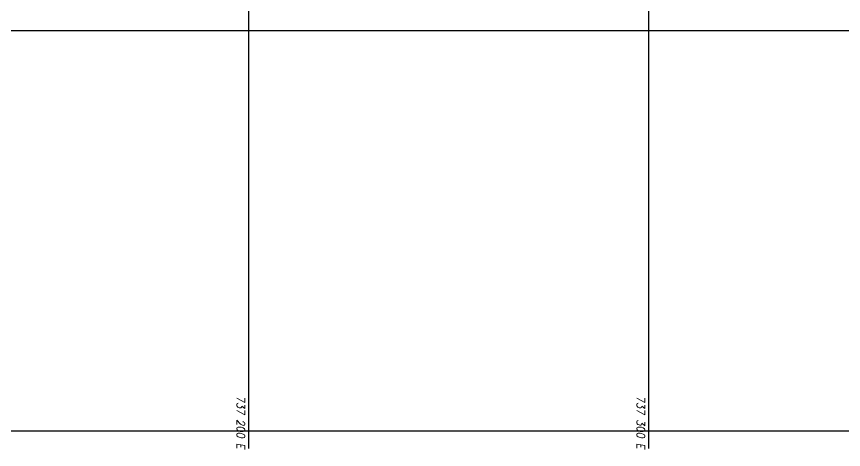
# Model space of a CAD drawing. Header units: millimetres. Extents: x 736950 to 740938, y 8500595 to 8502163.
# Drawn here: x 737142 to 737348.7, y 8500595.3 to 8500703.5 of the extents above; entities that cross this region are included whole.
import ezdxf
from ezdxf.enums import TextEntityAlignment as Align

# ---------------------------------------------------------------- set-up
doc = ezdxf.new("R2010")
doc.units = ezdxf.units.MM
doc.layers.add('Cuadricula Coordenadas', color=5, linetype='Continuous')
doc.styles.add('Coordenadas', font='romans', dxfattribs={"width": 0.9, "height": 2})

msp = doc.modelspace()

# ---------------------------------------------------------------- linework, layer by layer
at = {"layer": 'Cuadricula Coordenadas', "color": 8}
for p, q in [((737200, 8500595.5072), (737200, 8502130.6413)), ((737300, 8500595.5072), (737300, 8502130.6413)), ((736950.2265, 8500700), (738552.8979, 8500700)), ((736950.2265, 8500600), (738552.8979, 8500600))]:
    msp.add_line(p, q, dxfattribs=at)

# ---------------------------------------------------------------- texts
at = {"layer": 'Cuadricula Coordenadas', "color": 7, "style": 'Coordenadas', "oblique": 10, "width": 0.9}
for s, p in [('   737 200 E', (737198, 8500595.5072)), ('   737 300 E', (737298, 8500595.5072))]:
    msp.add_text(s, height=2, rotation=270, dxfattribs=at).set_placement(p, align=Align.MIDDLE_RIGHT)

doc.saveas('drawing.dxf')
